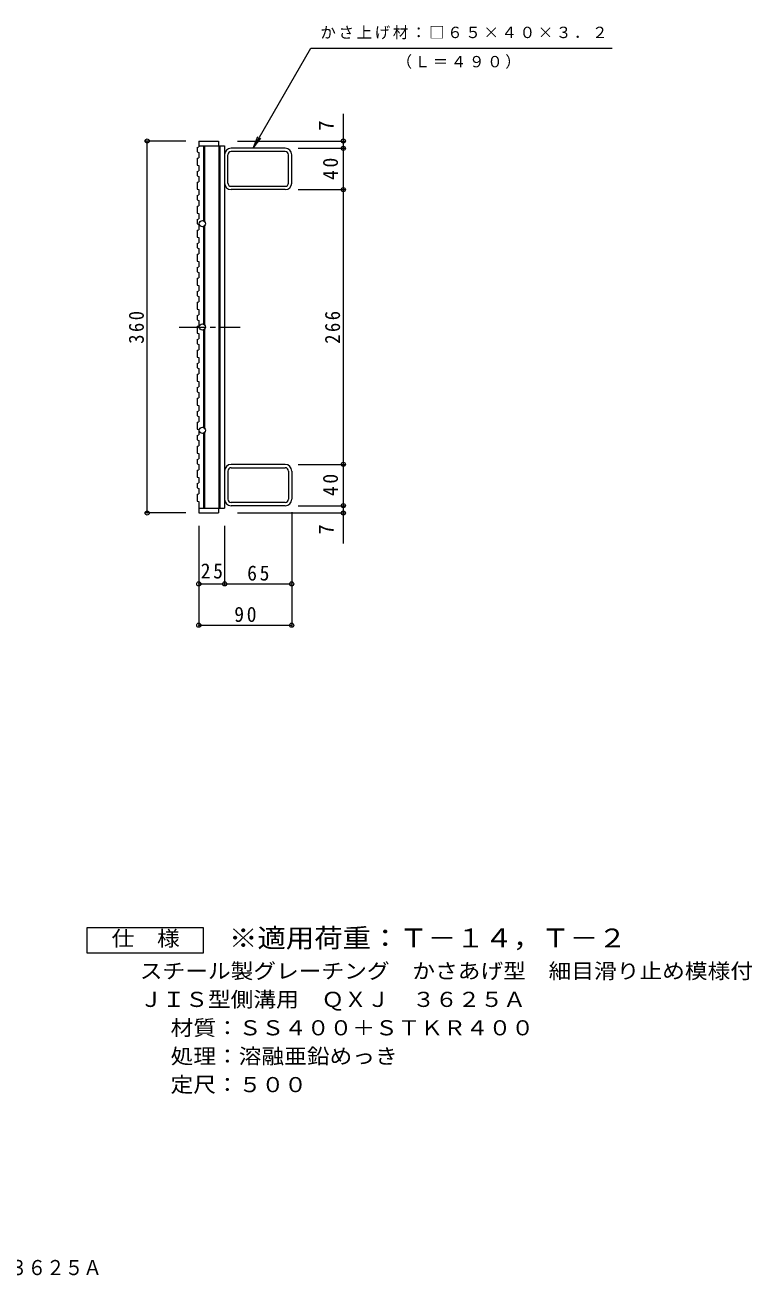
# Model space of a CAD drawing. Units: millimetres, scale not verified. Extents: x -579 to 829, y -688 to 582.
# Drawn here: x 125 to 829, y -688 to 525 of the extents above; entities that cross this region are included whole.
import ezdxf
from ezdxf.enums import TextEntityAlignment as Align

# ---------------------------------------------------------------- set-up
doc = ezdxf.new("R2010")
doc.units = ezdxf.units.MM
doc.header["$LTSCALE"] = 5
doc.header["$PDMODE"] = 32
doc.header["$PDSIZE"] = 4
doc.linetypes.add('CHAIN1', pattern=[8, 5, -1, 1, -1])
for name, color, linetype, lineweight in [('1-1_1-1ﾚｲﾔ', 2, 'Continuous', 9), ('1-2_1-2ﾚｲﾔ', 3, 'Continuous', 9), ('1-4_1-4ﾚｲﾔ', 7, 'Continuous', 9), ('1-5_1-5ﾚｲﾔ', 7, 'Continuous', 9), ('F-4_F-4ﾚｲﾔ', 2, 'Continuous', 9)]:
    doc.layers.add(name, color=color, linetype=linetype, lineweight=lineweight)
doc.layers.add('F-5_F-5ﾚｲﾔ', color=2, linetype='Continuous')
doc.styles.add('ＭＳ ゴシック', font='')
doc.styles.get('ＭＳ ゴシック').set_extended_font_data('MS Gothic')

msp = doc.modelspace()

# ---------------------------------------------------------------- linework, layer by layer
at = {"layer": '1-1_1-1ﾚｲﾔ'}
for p, q in [((376.925, 405.905), (324.725, 405.905)), ((376.925, 402.705), (324.725, 402.705)), ((321.525, 372.305), (321.525, 399.505)), ((380.125, 372.305), (380.125, 399.505)), ((383.325, 372.305), (383.325, 399.506)), ((324.725, 369.106), (376.925, 369.106)), ((376.925, 365.905), (324.725, 365.905)), ((376.925, 99.905), (324.725, 99.905)), ((321.525, 93.505), (321.525, 66.305)), ((324.725, 96.705), (376.925, 96.705)), ((380.125, 93.505), (380.125, 66.305)), ((383.325, 93.505), (383.325, 66.305)), ((376.925, 63.105), (324.725, 63.105)), ((376.925, 59.905), (324.725, 59.905))]:
    msp.add_line(p, q, dxfattribs=at)
for centre, radius, start, end in [((324.725, 399.506), 6.4, 90, 180), ((324.725, 399.505), 3.2, 90, 180), ((376.925, 399.506), 6.4, 0, 90), ((376.925, 399.505), 3.2, 0, 90), ((324.725, 372.305), 6.4, 180, 270), ((324.725, 372.305), 3.2, 180, 270), ((376.925, 372.305), 6.4, 270, 0), ((376.925, 372.305), 3.2, 270, 0), ((324.725, 93.505), 6.4, 90, 180), ((376.925, 93.505), 6.4, 0, 90), ((324.725, 93.505), 3.2, 90, 180), ((376.925, 93.505), 3.2, 0, 90), ((324.725, 66.305), 6.4, 180, 270), ((324.725, 66.305), 3.2, 180, 270), ((376.925, 66.305), 3.2, 270, 0), ((376.925, 66.305), 6.4, 270, 0)]:
    msp.add_arc(centre, radius, start, end, dxfattribs=at)
at = {"layer": '1-2_1-2ﾚｲﾔ'}
for p, q in [((293.325, 412.905), (293.325, 407.262)), ((293.325, 412.905), (312.325, 412.905)), ((312.325, 412.905), (312.325, 408.405)), ((291.825, 406.751), (293.325, 407.262)), ((293.325, 408.405), (318.325, 408.405)), ((297.825, 408.405), (297.825, 335.734)), ((298.825, 408.405), (298.825, 335.141)), ((312.825, 408.405), (312.825, 57.406)), ((313.825, 408.405), (313.825, 57.406)), ((318.325, 408.405), (318.325, 57.406)), ((291.825, 396.208), (293.325, 396.719)), ((293.325, 389.149), (293.325, 384.036)), ((291.825, 383.524), (293.325, 384.036)), ((291.825, 372.981), (293.325, 373.493)), ((293.325, 365.923), (293.325, 360.809)), ((291.825, 360.298), (293.325, 360.809)), ((291.825, 349.755), (293.325, 350.266)), ((293.325, 342.696), (293.325, 337.583)), ((291.825, 337.072), (293.325, 337.583)), ((293.325, 332.153), (293.325, 327.04)), ((297.825, 330.077), (297.825, 235.734)), ((298.825, 330.669), (298.825, 235.141)), ((291.825, 326.528), (293.325, 327.04)), ((293.325, 319.47), (293.325, 314.357)), ((291.825, 313.845), (293.325, 314.357)), ((291.825, 303.302), (293.325, 303.813)), ((293.325, 308.926), (293.325, 303.813)), ((293.325, 296.243), (293.325, 291.13)), ((291.825, 290.619), (293.325, 291.13)), ((291.825, 280.076), (293.325, 280.587)), ((293.325, 285.7), (293.325, 280.587)), ((291.825, 267.392), (293.325, 267.904)), ((293.325, 273.017), (293.325, 267.904)), ((291.825, 256.849), (293.325, 257.361)), ((293.325, 262.474), (293.325, 257.361)), ((291.825, 244.166), (293.325, 244.677)), ((293.325, 249.79), (293.325, 244.677)), ((291.825, 233.623), (293.325, 234.134)), ((293.325, 239.247), (293.325, 234.134)), ((298.825, 230.669), (298.825, 135.141)), ((291.825, 220.939), (293.325, 221.451)), ((293.325, 226.564), (293.325, 221.451)), ((297.825, 230.077), (297.825, 135.734)), ((291.825, 210.396), (293.325, 210.908)), ((293.325, 216.021), (293.325, 210.908)), ((291.825, 197.713), (293.325, 198.224)), ((293.325, 203.338), (293.325, 198.224)), ((291.825, 187.17), (293.325, 187.681)), ((293.325, 192.794), (293.325, 187.681)), ((291.825, 174.487), (293.325, 174.998)), ((293.325, 180.111), (293.325, 174.998)), ((291.825, 163.943), (293.325, 164.455)), ((293.325, 169.568), (293.325, 164.455)), ((291.825, 151.26), (293.325, 151.772)), ((293.325, 156.885), (293.325, 151.772)), ((293.325, 146.341), (293.325, 141.228)), ((291.825, 140.717), (293.325, 141.228)), ((293.325, 133.658), (293.325, 128.545)), ((291.825, 128.034), (293.325, 128.545)), ((293.325, 123.115), (293.325, 118.002)), ((297.825, 130.077), (297.825, 57.406)), ((298.825, 130.669), (298.825, 57.406)), ((291.825, 117.49), (293.325, 118.002)), ((293.325, 110.432), (293.325, 105.319)), ((291.825, 104.807), (293.325, 105.319)), ((293.325, 99.889), (293.325, 94.775)), ((291.825, 94.264), (293.325, 94.775)), ((293.325, 87.205), (293.325, 82.092)), ((291.825, 81.581), (293.325, 82.092)), ((293.325, 76.662), (293.325, 71.549)), ((291.825, 71.038), (293.325, 71.549)), ((291.825, 71.038), (291.825, 64.49)), ((293.325, 58.866), (293.325, 57.406)), ((293.325, 57.406), (318.325, 57.406)), ((293.325, 57.406), (293.325, 52.905)), ((293.325, 52.905), (312.325, 52.905)), ((312.325, 57.406), (312.325, 52.905))]:
    msp.add_line(p, q, dxfattribs=at)
at = {"layer": '1-2_1-2ﾚｲﾔ', "linetype": 'CHAIN1'}
msp.add_line((274.355, 232.905), (333.327, 232.905), dxfattribs=at)
at = {"layer": '1-2_1-2ﾚｲﾔ'}
for points in [[(291.825, 406.751), (291.825, 402.343), (293.325, 401.832), (293.325, 396.719)], [(291.825, 396.208), (291.825, 389.66), (293.325, 389.149)], [(291.825, 383.524), (291.825, 379.117), (293.325, 378.606), (293.325, 373.493)], [(291.825, 372.981), (291.825, 366.434), (293.325, 365.923)], [(291.825, 360.298), (291.825, 355.891), (293.325, 355.379), (293.325, 350.266)], [(291.825, 349.755), (291.825, 343.207), (293.325, 342.696)], [(291.825, 337.072), (291.825, 332.664), (293.325, 332.153)], [(291.825, 326.528), (291.825, 319.981), (293.325, 319.47)], [(291.825, 313.845), (291.825, 309.438), (293.325, 308.926)], [(291.825, 303.302), (291.825, 296.755), (293.325, 296.243)], [(291.825, 290.619), (291.825, 286.211), (293.325, 285.7)], [(291.825, 280.076), (291.825, 273.528), (293.325, 273.017)], [(291.825, 267.392), (291.825, 262.985), (293.325, 262.474)], [(291.825, 256.849), (291.825, 250.302), (293.325, 249.79)], [(291.825, 244.166), (291.825, 239.759), (293.325, 239.247)], [(291.825, 233.623), (291.825, 227.075), (293.325, 226.564)], [(291.825, 220.939), (291.825, 216.532), (293.325, 216.021)], [(291.825, 210.396), (291.825, 203.849), (293.325, 203.338)], [(291.825, 197.713), (291.825, 193.306), (293.325, 192.794)], [(291.825, 187.17), (291.825, 180.622), (293.325, 180.111)], [(291.825, 174.487), (291.825, 170.079), (293.325, 169.568)], [(291.825, 163.943), (291.825, 157.396), (293.325, 156.885)], [(291.825, 151.26), (291.825, 146.853), (293.325, 146.341)], [(291.825, 140.717), (291.825, 134.17), (293.325, 133.658)], [(291.825, 128.034), (291.825, 123.626), (293.325, 123.115)], [(291.825, 117.49), (291.825, 110.943), (293.325, 110.432)], [(291.825, 104.807), (291.825, 100.4), (293.325, 99.889)], [(291.825, 94.264), (291.825, 87.717), (293.325, 87.205)], [(291.825, 81.581), (291.825, 77.173), (293.325, 76.662)], [(291.825, 64.49), (293.325, 63.979), (293.325, 58.866)]]:
    msp.add_lwpolyline(points, dxfattribs=at)
for centre in [(296.825, 332.905), (296.825, 232.905), (296.825, 132.905)]:
    msp.add_circle(centre, 3, dxfattribs=at)
at = {"layer": '1-4_1-4ﾚｲﾔ'}
for p, q in [((433.325, 23.48), (433.325, 439.181)), ((280.825, 412.905), (241.825, 412.905)), ((243.325, 52.905), (243.325, 412.905)), ((330.825, 412.905), (434.825, 412.905)), ((389.425, 405.906), (434.825, 405.906)), ((389.425, 365.905), (434.825, 365.905)), ((389.425, 99.905), (434.825, 99.905)), ((280.825, 52.905), (241.825, 52.905)), ((330.825, 52.905), (434.825, 52.905)), ((383.325, 53.805), (383.325, -57.243)), ((389.425, 59.905), (434.825, 59.905)), ((293.325, 40.405), (293.325, -57.243)), ((318.325, 40.405), (318.325, -17.243)), ((293.325, -15.743), (383.325, -15.743)), ((293.325, -55.743), (383.325, -55.743))]:
    msp.add_line(p, q, dxfattribs=at)
for p in [(243.325, 412.905), (433.325, 412.905), (433.325, 405.906), (433.325, 365.905), (433.325, 99.905), (433.325, 59.905), (243.325, 52.905), (433.325, 52.905), (293.325, -15.743), (318.325, -15.743), (383.325, -15.743), (293.325, -55.743), (383.325, -55.743)]:
    msp.add_point(p, dxfattribs=at)
at = {"layer": '1-5_1-5ﾚｲﾔ'}
for q in [(350.608, 417.454), (353.435, 415.822)]:
    msp.add_line((345.825, 405.905), q, dxfattribs=at)
msp.add_lwpolyline([(345.825, 405.905), (401.828, 502.905), (693.702, 502.905)], dxfattribs=at)
at = {"layer": 'F-4_F-4ﾚｲﾔ'}
msp.add_lwpolyline([(185.118, -373.173), (185.118, -348.173), (297.618, -348.173), (297.618, -373.173)], close=True, dxfattribs=at)

# ---------------------------------------------------------------- texts
at = {"layer": '1-4_1-4ﾚｲﾔ', "color": 2, "style": 'ＭＳ ゴシック'}
for p in [(428.325, 422.912), (428.325, 32.014)]:
    msp.add_text('7', height=14.66, rotation=90, dxfattribs=at).set_placement(p, align=Align.BOTTOM_LEFT)
at = {"layer": '1-4_1-4ﾚｲﾔ', "color": 2, "char_height": 14.66, "attachment_point": 7, "rotation": 90, "style": 'ＭＳ ゴシック'}
for s, insert in [('\\T1.27;\\W0.95;40', (428.325, 375.281)), ('\\T1.27;\\W0.9;360', (240.325, 216.655)), ('\\T1.27;\\W0.9;266', (430.325, 216.655)), ('\\T1.27;\\W0.95;40', (428.325, 69.28))]:
    msp.add_mtext(s, dxfattribs=dict(at, insert=insert))
at = {"layer": '1-4_1-4ﾚｲﾔ', "color": 2, "char_height": 14.66, "attachment_point": 7, "style": 'ＭＳ ゴシック'}
for s, insert in [('\\T1.27;\\W0.95;25', (295.2, -10.743)), ('\\T1.27;\\W0.95;65', (340.2, -12.743)), ('\\T1.27;\\W0.95;90', (327.7, -52.743))]:
    msp.add_mtext(s, dxfattribs=dict(at, insert=insert))
at = {"layer": '1-5_1-5ﾚｲﾔ', "char_height": 11, "attachment_point": 7, "style": 'ＭＳ ゴシック'}
for s, insert in [('\\T1.17;かさ上げ材：□６５×４０×３．２', (411.014, 511.38)), ('\\T1.17;（Ｌ＝４９０）', (484.832, 482.832))]:
    msp.add_mtext(s, dxfattribs=dict(at, insert=insert))
at = {"layer": 'F-4_F-4ﾚｲﾔ', "style": 'ＭＳ ゴシック', "width": 1.1}
for s, p in [('仕\u3000様', (208.868, -370.673)), ('スチール製グレーチング\u3000かさあげ型\u3000細目滑り止め模様付', (236.162, -402.133)), ('ＪＩＳ型側溝用\u3000ＱＸＪ\u3000３６２５Ａ', (236.162, -429.634)), ('材質：ＳＳ４００＋ＳＴＫＲ４００', (266.019, -457.132)), ('処理：溶融亜鉛めっき', (266.019, -484.633)), ('定尺：５００', (266.019, -512.134))]:
    msp.add_text(s, height=14.66, dxfattribs=at).set_placement(p, align=Align.BOTTOM_LEFT)
at = {"layer": 'F-5_F-5ﾚｲﾔ', "color": 3, "style": 'ＭＳ ゴシック', "width": 1.1}
msp.add_text('※適用荷重：Ｔ－１４，Ｔ－２', height=18.33, dxfattribs=at).set_placement((322.618, -373.173), align=Align.BOTTOM_LEFT)
at = {"layer": 'F-5_F-5ﾚｲﾔ', "style": 'ＭＳ ゴシック', "width": 0.9}
msp.add_text('ＪＩＳ型側溝用\u3000\u3000ＱＸＪ\u3000３６２５Ａ', height=14.66, dxfattribs=at).set_placement((-124.451, -689.209), align=Align.BOTTOM_LEFT)

doc.saveas('drawing.dxf')
